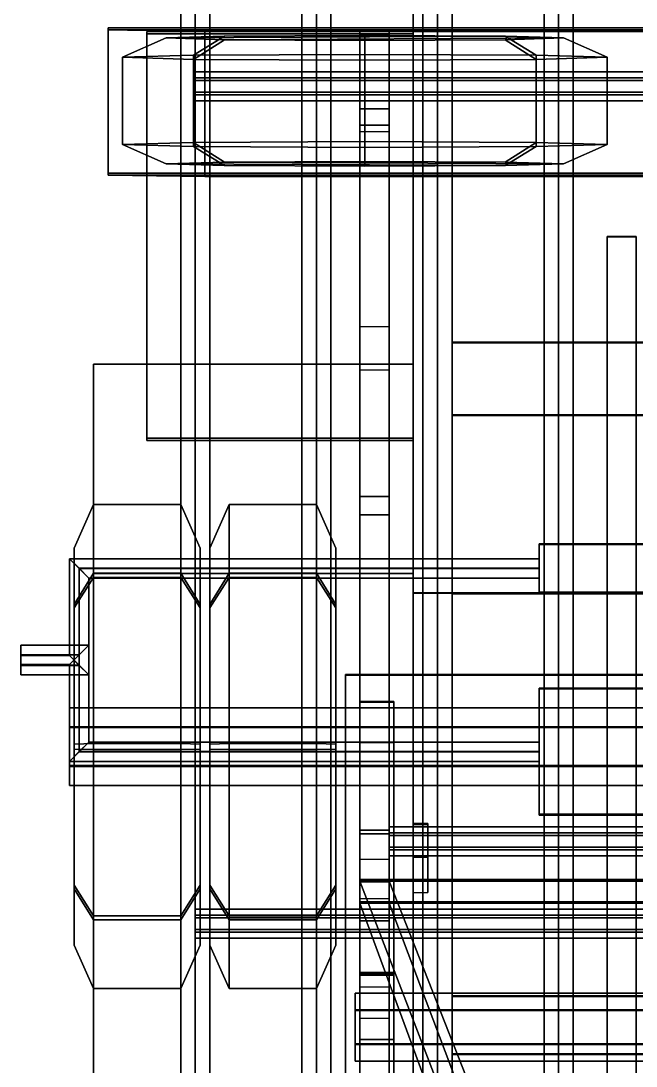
# Model space of a CAD drawing. Header units: millimetres. Extents: x -1.24 to 5, y -3.84 to 3.15.
# Drawn here: x -1.24 to 0.03, y -1.602 to 0.557 of the extents above; entities that cross this region are included whole.
import ezdxf

# ---------------------------------------------------------------- set-up
doc = ezdxf.new("R2010")
doc.units = ezdxf.units.MM
doc.header["$MEASUREMENT"] = 0
for name, color, linetype in [('balancier', 5, 'Continuous'), ('frame', 2, 'Continuous'), ('rails', 1, 'Continuous'), ('turret', 5, 'Continuous'), ('wheels', 2, 'Continuous')]:
    doc.layers.add(name, color=color, linetype=linetype)

msp = doc.modelspace()

# ---------------------------------------------------------------- linework, layer by layer
for points in [[(-0.43, 1.4304, 0.6924), (-0.43, -2.9293, 0.7457), (-0.43, -2.9264, 0.9757), (-0.43, 1.4332, 0.9224)], [(-0.35, -2.8493, 0.7447), (-0.43, -2.9293, 0.7457), (-0.43, 1.4304, 0.6924), (-0.35, 1.4304, 0.6924)], [(-0.35, 1.4332, 0.9224), (-0.35, -2.8464, 0.9747), (-0.35, -2.8493, 0.7447), (-0.35, 1.4304, 0.6924)], [(-0.43, 0.5733, 0.9329), (-0.43, -0.6266, 0.9476), (-0.43, -0.6253, 1.0576), (-0.43, 0.5746, 1.0429)], [(-0.43, 0.5746, 1.0429), (-0.43, -0.6253, 1.0576), (0.43, -0.6253, 1.0576), (0.43, 0.5746, 1.0429)], [(0.35, 0.5733, 0.9329), (0.35, -0.6266, 0.9476), (-0.35, -0.6266, 0.9476), (-0.35, 0.5733, 0.9329)], [(-1.06, 0.5381, 1.3234), (-1.06, 0.5422, 1.6633), (1.06, 0.5422, 1.6633), (1.06, 0.5381, 1.3234)], [(1.06, 0.5381, 1.3234), (1.06, 0.5422, 1.6633), (-1.06, 0.5422, 1.6633), (-1.06, 0.5381, 1.3234)], [(-1.06, 0.5381, 1.3234), (-1.06, 0.5422, 1.6633), (-1.06, 0.2422, 1.667), (-1.06, 0.2381, 1.327)], [(-1.06, 0.2381, 1.327), (-1.06, 0.2422, 1.667), (-1.06, 0.5422, 1.6633), (-1.06, 0.5381, 1.3234)], [(0.86, 0.535, 1.0734), (1.06, 0.5381, 1.3234), (-1.06, 0.5381, 1.3234), (-0.86, 0.535, 1.0734)], [(-0.86, 0.535, 1.0734), (-1.06, 0.5381, 1.3234), (1.06, 0.5381, 1.3234), (0.86, 0.535, 1.0734)], [(-0.86, 0.535, 1.0734), (-1.06, 0.5381, 1.3234), (-1.06, 0.2381, 1.327), (-0.86, 0.235, 1.077)], [(-0.86, 0.235, 1.077), (-1.06, 0.2381, 1.327), (-1.06, 0.5381, 1.3234), (-0.86, 0.535, 1.0734)], [(-0.98, -0.3049, 1.0836), (-0.43, -0.3049, 1.0836), (-0.43, 0.535, 1.0734), (-0.98, 0.535, 1.0734)], [(-0.98, 0.535, 1.0734), (-0.43, 0.535, 1.0734), (-0.43, 0.5298, 0.6434), (-0.98, 0.5298, 0.6434)], [(-0.98, 0.5298, 0.6434), (-0.98, -0.3102, 0.6537), (-0.98, -0.3049, 1.0836), (-0.98, 0.535, 1.0734)], [(-0.43, 0.5298, 0.6434), (-0.43, -0.3102, 0.6537), (-0.98, -0.3102, 0.6537), (-0.98, 0.5298, 0.6434)], [(-0.43, 0.535, 1.0734), (-0.43, -0.3049, 1.0836), (-0.43, -0.3102, 0.6537), (-0.43, 0.5298, 0.6434)], [(-1.06, 0.2381, 1.327), (-1.06, 0.2422, 1.667), (1.06, 0.2422, 1.667), (1.06, 0.2381, 1.327)], [(1.06, 0.2381, 1.327), (1.06, 0.2422, 1.667), (-1.06, 0.2422, 1.667), (-1.06, 0.2381, 1.327)], [(-0.86, 0.235, 1.077), (-1.06, 0.2381, 1.327), (1.06, 0.2381, 1.327), (0.86, 0.235, 1.077)], [(0.86, 0.235, 1.077), (1.06, 0.2381, 1.327), (-1.06, 0.2381, 1.327), (-0.86, 0.235, 1.077)], [(-0.03, 0.1113, 0.7685), (-0.03, -1.9614, 0.5638), (0.03, -1.9614, 0.5638), (0.03, 0.1113, 0.7685)], [(-0.03, 0.1105, 0.7085), (-0.03, -1.9623, 0.4938), (-0.03, -1.9614, 0.5638), (-0.03, 0.1113, 0.7685)], [(0.03, 0.1105, 0.7085), (0.03, -1.9623, 0.4938), (-0.03, -1.9623, 0.4938), (-0.03, 0.1105, 0.7085)], [(0.03, -1.9614, 0.5638), (0.03, -1.9623, 0.4938), (0.03, 0.1105, 0.7085), (0.03, 0.1113, 0.7685)], [(-0.35, -0.1067, 0.9412), (0.35, -0.1067, 0.9412), (0.35, -0.1082, 0.8112), (-0.35, -0.1082, 0.8112)], [(-0.35, -0.2566, 0.943), (0.35, -0.2566, 0.943), (0.35, -0.1067, 0.9412), (-0.35, -0.1067, 0.9412)], [(0.35, -0.1082, 0.8112), (0.35, -0.2582, 0.813), (-0.35, -0.2582, 0.813), (-0.35, -0.1082, 0.8112)], [(-0.43, -0.5848, 1.0971), (-0.43, -0.1524, 0.4717), (-1.09, -0.1524, 0.4717), (-1.09, -0.5848, 1.0971)], [(-1.09, -0.5848, 1.0971), (-1.09, -0.1524, 0.4717), (-0.43, -0.1524, 0.4717), (-0.43, -0.5848, 1.0971)], [(-1.09, -0.1524, 0.4717), (-1.09, -0.5848, 1.0971), (-1.09, -0.6154, 1.0474), (-1.09, -0.2124, 0.4725)], [(-1.09, -0.2124, 0.4725), (-1.09, -0.6154, 1.0474), (-1.09, -0.5848, 1.0971), (-1.09, -0.1524, 0.4717)], [(-0.35, -0.2582, 0.813), (0.35, -0.2582, 0.813), (0.35, -0.2566, 0.943), (-0.35, -0.2566, 0.943)], [(-0.98, -0.3102, 0.6537), (-0.43, -0.3102, 0.6537), (-0.43, -0.3049, 1.0836), (-0.98, -0.3049, 1.0836)], [(-0.17, -0.5253, 1.0563), (-0.17, -0.6253, 1.0576), (-0.17, -0.6231, 1.2375), (-0.17, -0.5231, 1.2363)], [(-0.17, -0.5231, 1.2363), (-0.17, -0.6231, 1.2375), (0.17, -0.6231, 1.2375), (0.17, -0.5231, 1.2363)], [(0.17, -0.5231, 1.2363), (0.17, -0.5253, 1.0563), (-0.17, -0.5253, 1.0563), (-0.17, -0.5231, 1.2363)], [(-1.12, -0.5739, 1.1669), (-1.14, -0.5542, 1.1467), (-1.14, -0.7542, 1.1491), (-1.12, -0.7739, 1.1694)], [(-1.14, -0.5542, 1.1467), (-1.12, -0.5744, 1.1269), (-1.12, -0.7744, 1.1294), (-1.14, -0.7542, 1.1491)], [(-0.17, -0.5739, 1.1669), (-0.17, -0.5542, 1.1467), (-1.14, -0.5542, 1.1467), (-1.12, -0.5739, 1.1669)], [(-0.17, -0.5542, 1.1467), (-0.17, -0.5744, 1.1269), (-1.12, -0.5744, 1.1269), (-1.14, -0.5542, 1.1467)], [(-1.1, -0.5942, 1.1472), (-1.12, -0.5739, 1.1669), (-1.12, -0.7739, 1.1694), (-1.1, -0.7942, 1.1496)], [(-0.17, -0.5942, 1.1472), (-0.17, -0.5739, 1.1669), (-1.12, -0.5739, 1.1669), (-1.1, -0.5942, 1.1472)], [(-1.12, -0.5744, 1.1269), (-1.1, -0.5942, 1.1472), (-1.1, -0.7942, 1.1496), (-1.12, -0.7744, 1.1294)], [(-0.17, -0.5744, 1.1269), (-0.17, -0.5942, 1.1472), (-1.1, -0.5942, 1.1472), (-1.12, -0.5744, 1.1269)], [(-1.09, -0.5848, 1.0971), (-1.09, -2.4546, 1.1199), (-0.43, -2.4546, 1.1199), (-0.43, -0.5848, 1.0971)], [(-0.43, -0.5848, 1.0971), (-0.43, -2.4546, 1.1199), (-1.09, -2.4546, 1.1199), (-1.09, -0.5848, 1.0971)], [(-1.09, -0.5848, 1.0971), (-1.09, -2.4546, 1.1199), (-1.09, -2.4153, 1.0694), (-1.09, -0.6154, 1.0474)], [(-1.09, -0.6154, 1.0474), (-1.09, -2.4153, 1.0694), (-1.09, -2.4546, 1.1199), (-1.09, -0.5848, 1.0971)], [(0.43, -0.6248, 1.0975), (0.43, -0.6253, 1.0576), (-0.43, -0.6253, 1.0576), (-0.43, -0.6248, 1.0975)], [(-0.43, -0.6266, 0.9476), (-0.43, -2.5965, 0.9716), (-0.43, -2.5946, 1.1216), (-0.43, -0.6248, 1.0975)], [(-0.43, -0.6248, 1.0975), (-0.43, -2.5946, 1.1216), (0.43, -2.5946, 1.1216), (0.43, -0.6248, 1.0975)], [(-0.17, -0.6231, 1.2375), (-0.17, -0.6253, 1.0576), (0.17, -0.6253, 1.0576), (0.17, -0.6231, 1.2375)], [(0.35, -0.6266, 0.9476), (0.35, -2.5965, 0.9716), (-0.35, -2.5965, 0.9716), (-0.35, -0.6266, 0.9476)], [(-1.12, -0.7739, 1.1694), (-1.14, -0.7542, 1.1491), (-1.24, -0.7542, 1.1491), (-1.24, -0.7739, 1.1694)], [(-1.14, -0.7542, 1.1491), (-1.12, -0.7744, 1.1294), (-1.24, -0.7744, 1.1294), (-1.24, -0.7542, 1.1491)], [(-1.24, -0.7942, 1.1496), (-1.24, -0.7739, 1.1694), (-1.24, -0.7542, 1.1491), (-1.24, -0.7744, 1.1294)], [(-1.1, -0.7942, 1.1496), (-1.12, -0.7739, 1.1694), (-1.24, -0.7739, 1.1694), (-1.24, -0.7942, 1.1496)], [(-1.12, -0.7744, 1.1294), (-1.1, -0.7942, 1.1496), (-1.24, -0.7942, 1.1496), (-1.24, -0.7744, 1.1294)], [(-0.35, -1.5765, 0.9592), (0.35, -1.5765, 0.9592), (0.35, -1.4566, 0.9577), (-0.35, -1.4566, 0.9577)], [(-0.35, -1.4566, 0.9577), (0.35, -1.4566, 0.9577), (0.35, -1.4581, 0.8277), (-0.35, -1.4581, 0.8277)], [(0.35, -1.4581, 0.8277), (0.35, -1.5781, 0.8292), (-0.35, -1.5781, 0.8292), (-0.35, -1.4581, 0.8277)], [(-0.35, -1.5781, 0.8292), (0.35, -1.5781, 0.8292), (0.35, -1.5765, 0.9592), (-0.35, -1.5765, 0.9592)]]:
    msp.add_3dface(points)
at = {"layer": 'balancier'}
for points in [[(-0.54, -0.8493, 0.7303), (-0.54, -1.4091, 0.7471), (-0.54, -1.4084, 0.8071), (-0.54, -0.8487, 0.7803)], [(-0.54, -0.8487, 0.7803), (-0.54, -1.4084, 0.8071), (-0.47, -1.4084, 0.8071), (-0.47, -0.8487, 0.7803)], [(-0.47, -0.8487, 0.7803), (-0.47, -0.8493, 0.7303), (-0.54, -0.8493, 0.7303), (-0.54, -0.8487, 0.7803)], [(-0.47, -0.8493, 0.7303), (-0.47, -1.4091, 0.7471), (-0.54, -1.4091, 0.7471), (-0.54, -0.8493, 0.7303)], [(-0.47, -0.8498, 0.6903), (-0.47, -0.8506, 0.6203), (-0.54, -0.8506, 0.6203), (-0.54, -0.8498, 0.6903)], [(-0.54, -0.8506, 0.6203), (-0.54, -1.4111, 0.5871), (-0.54, -1.4097, 0.6971), (-0.54, -0.8498, 0.6903)], [(-0.54, -0.8498, 0.6903), (-0.54, -1.4097, 0.6971), (-0.47, -1.4097, 0.6971), (-0.47, -0.8498, 0.6903)], [(-0.47, -0.8506, 0.6203), (-0.47, -1.4111, 0.5871), (-0.54, -1.4111, 0.5871), (-0.54, -0.8506, 0.6203)], [(-0.47, -1.4084, 0.8071), (-0.47, -1.4091, 0.7471), (-0.47, -0.8493, 0.7303), (-0.47, -0.8487, 0.7803)], [(-0.47, -1.4097, 0.6971), (-0.47, -1.4111, 0.5871), (-0.47, -0.8506, 0.6203), (-0.47, -0.8498, 0.6903)], [(-0.47, -0.9333, 0.4013), (-0.47, -0.9339, 0.3513), (-0.54, -0.9339, 0.3513), (-0.54, -0.9333, 0.4013)], [(-0.54, -0.9339, 0.3513), (-0.54, -1.4136, 0.3771), (-0.54, -1.4132, 0.4171), (-0.54, -0.9333, 0.4013)], [(-0.54, -0.9333, 0.4013), (-0.54, -1.4132, 0.4171), (-0.47, -1.4132, 0.4171), (-0.47, -0.9333, 0.4013)], [(-0.47, -0.9339, 0.3513), (-0.47, -1.4136, 0.3771), (-0.54, -1.4136, 0.3771), (-0.54, -0.9339, 0.3513)], [(-0.47, -1.4132, 0.4171), (-0.47, -1.4136, 0.3771), (-0.47, -0.9339, 0.3513), (-0.47, -0.9333, 0.4013)], [(-0.47, -1.4084, 0.8071), (-0.47, -1.4139, 0.3571), (-0.54, -1.4139, 0.3571), (-0.54, -1.4084, 0.8071)], [(-0.54, -1.4139, 0.3571), (-0.54, -1.6339, 0.3598), (-0.54, -1.6284, 0.8098), (-0.54, -1.4084, 0.8071)], [(-0.54, -1.4084, 0.8071), (-0.54, -1.6284, 0.8098), (-0.54, -1.5473, 0.8988), (-0.54, -1.4873, 0.8981)], [(-0.47, -1.4873, 0.8981), (-0.47, -1.4084, 0.8071), (-0.54, -1.4084, 0.8071), (-0.54, -1.4873, 0.8981)], [(-0.47, -1.4139, 0.3571), (-0.47, -1.6339, 0.3598), (-0.54, -1.6339, 0.3598), (-0.54, -1.4139, 0.3571)], [(-0.47, -1.6284, 0.8098), (-0.47, -1.6339, 0.3598), (-0.47, -1.4139, 0.3571), (-0.47, -1.4084, 0.8071)], [(-0.47, -1.5473, 0.8988), (-0.47, -1.6284, 0.8098), (-0.47, -1.4084, 0.8071), (-0.47, -1.4873, 0.8981)], [(0.55, -1.4858, 0.6087), (0.55, -1.4516, 0.5476), (-0.55, -1.4516, 0.5476), (-0.55, -1.4858, 0.6087)], [(0.55, -1.4516, 0.5476), (0.55, -1.4873, 0.4874), (-0.55, -1.4873, 0.4874), (-0.55, -1.4516, 0.5476)], [(-0.55, -1.5558, 0.6095), (-0.55, -1.4858, 0.6087), (-0.55, -1.4516, 0.5476), (-0.55, -1.5915, 0.5493)], [(-0.55, -1.5915, 0.5493), (-0.55, -1.4516, 0.5476), (-0.55, -1.4873, 0.4874), (-0.55, -1.5573, 0.4883)], [(0.55, -1.5558, 0.6095), (0.55, -1.4858, 0.6087), (-0.55, -1.4858, 0.6087), (-0.55, -1.5558, 0.6095)], [(0.55, -1.4873, 0.4874), (0.55, -1.5573, 0.4883), (-0.55, -1.5573, 0.4883), (-0.55, -1.4873, 0.4874)], [(-0.54, -1.4873, 0.8981), (-0.54, -1.5473, 0.8988), (-0.47, -1.5473, 0.8988), (-0.47, -1.4873, 0.8981)], [(-0.54, -1.5473, 0.8988), (-0.54, -1.6284, 0.8098), (-0.47, -1.6284, 0.8098), (-0.47, -1.5473, 0.8988)], [(0.55, -1.5915, 0.5493), (0.55, -1.5558, 0.6095), (-0.55, -1.5558, 0.6095), (-0.55, -1.5915, 0.5493)], [(0.55, -1.5573, 0.4883), (0.55, -1.5915, 0.5493), (-0.55, -1.5915, 0.5493), (-0.55, -1.5573, 0.4883)]]:
    msp.add_3dface(points, dxfattribs=at)
at = {"layer": 'frame'}
for points in [[(-0.54, 0.5351, 2.3113), (-0.54, -3.1456, 2.3188), (-0.48, -3.1456, 2.3188), (-0.48, 0.5351, 2.3113)], [(-0.48, 0.5351, 2.3113), (-0.48, 0.5287, 2.2516), (-0.54, 0.5287, 2.2516), (-0.54, 0.5351, 2.3113)], [(-0.54, 0.5287, 2.2516), (-0.54, -3.1531, 2.2492), (-0.54, -3.1456, 2.3188), (-0.54, 0.5351, 2.3113)], [(-0.48, 0.5287, 2.2516), (-0.48, -3.1531, 2.2492), (-0.54, -3.1531, 2.2492), (-0.54, 0.5287, 2.2516)], [(-0.54, 0.3277, 2.2533), (-0.54, 0.5287, 2.2516), (-0.54, 0.3754, 2.1375), (-0.54, 0.3411, 2.1915)], [(-0.54, 0.5287, 2.2516), (-0.48, 0.5287, 2.2516), (-0.48, 0.3754, 2.1375), (-0.54, 0.3754, 2.1375)], [(-0.48, -3.1456, 2.3188), (-0.48, -3.1531, 2.2492), (-0.48, 0.5287, 2.2516), (-0.48, 0.5351, 2.3113)], [(-0.48, 0.3411, 2.1915), (-0.48, 0.3754, 2.1375), (-0.48, 0.5287, 2.2516), (-0.48, 0.3277, 2.2533)], [(0.88, 0.4392, 2.3076), (0.88, 0.4513, 2.2801), (-0.88, 0.4513, 2.2801), (-0.88, 0.4392, 2.3076)], [(0.88, 0.4513, 2.2801), (0.88, 0.4336, 2.2559), (-0.88, 0.4336, 2.2559), (-0.88, 0.4513, 2.2801)], [(0.88, 0.4094, 2.3108), (0.88, 0.4392, 2.3076), (-0.88, 0.4392, 2.3076), (-0.88, 0.4094, 2.3108)], [(0.88, 0.4336, 2.2559), (0.88, 0.4037, 2.2592), (-0.88, 0.4037, 2.2592), (-0.88, 0.4336, 2.2559)], [(0.88, 0.3916, 2.2866), (0.88, 0.4094, 2.3108), (-0.88, 0.4094, 2.3108), (-0.88, 0.3916, 2.2866)], [(0.88, 0.4037, 2.2592), (0.88, 0.3916, 2.2866), (-0.88, 0.3916, 2.2866), (-0.88, 0.4037, 2.2592)], [(-0.48, 0.3754, 2.1375), (-0.48, -0.4633, 1.9168), (-0.54, -0.4633, 1.9168), (-0.54, 0.3754, 2.1375)], [(-0.54, 0.3754, 2.1375), (-0.54, -0.4633, 1.9168), (-0.54, -0.4259, 1.9831), (-0.54, 0.3411, 2.1915)], [(-0.48, 0.3411, 2.1915), (-0.48, 0.3754, 2.1375), (-0.54, 0.3754, 2.1375), (-0.54, 0.3411, 2.1915)], [(-0.48, -0.4259, 1.9831), (-0.48, -0.4633, 1.9168), (-0.48, 0.3754, 2.1375), (-0.48, 0.3411, 2.1915)], [(-0.54, 0.3411, 2.1915), (-0.54, -0.4259, 1.9831), (-0.48, -0.4259, 1.9831), (-0.48, 0.3411, 2.1915)], [(-0.54, 0.3411, 2.1915), (-0.48, 0.3411, 2.1915), (-0.48, 0.3277, 2.2533), (-0.54, 0.3277, 2.2533)], [(-0.54, -0.0743, 2.2568), (-0.54, -1.1222, 1.3144), (-0.54, -1.1147, 1.384), (-0.54, -0.1649, 2.2566)], [(-0.48, -0.0743, 2.2568), (-0.48, -1.1222, 1.3144), (-0.54, -1.1222, 1.3144), (-0.54, -0.0743, 2.2568)], [(-0.48, -1.1147, 1.384), (-0.48, -1.1222, 1.3144), (-0.48, -0.0743, 2.2568), (-0.48, -0.1649, 2.2566)], [(-0.54, -0.1649, 2.2566), (-0.54, -1.1147, 1.384), (-0.48, -1.1147, 1.384), (-0.48, -0.1649, 2.2566)], [(-0.54, -0.4259, 1.9831), (-0.54, -0.4633, 1.9168), (-0.48, -0.4633, 1.9168), (-0.48, -0.4259, 1.9831)], [(-0.54, -1.1147, 1.384), (-0.54, -1.2558, 2.2141), (-0.48, -1.2558, 2.2141), (-0.48, -1.1147, 1.384)], [(-0.54, -1.1743, 1.3905), (-0.54, -1.3021, 2.1588), (-0.54, -1.2558, 2.2141), (-0.54, -1.1147, 1.384)], [(-0.54, -1.1222, 1.3144), (-0.54, -2.5041, 1.4646), (-0.54, -2.4965, 1.5341), (-0.54, -1.1147, 1.384)], [(-0.54, -1.1147, 1.384), (-0.54, -2.4965, 1.5341), (-0.48, -2.4965, 1.5341), (-0.48, -1.1147, 1.384)], [(-0.48, -1.1222, 1.3144), (-0.48, -2.5041, 1.4646), (-0.54, -2.5041, 1.4646), (-0.54, -1.1222, 1.3144)], [(0.48, -1.108, 1.3531), (0.48, -1.1257, 1.3289), (-0.48, -1.1257, 1.3289), (-0.48, -1.108, 1.3531)], [(0.48, -1.1201, 1.3806), (0.48, -1.108, 1.3531), (-0.48, -1.108, 1.3531), (-0.48, -1.1201, 1.3806)], [(-0.48, -1.2558, 2.2141), (-0.48, -1.3021, 2.1588), (-0.48, -1.1743, 1.3905), (-0.48, -1.1147, 1.384)], [(-0.48, -2.4965, 1.5341), (-0.48, -2.5041, 1.4646), (-0.48, -1.1222, 1.3144), (-0.48, -1.1147, 1.384)], [(0.48, -1.1499, 1.3838), (0.48, -1.1201, 1.3806), (-0.48, -1.1201, 1.3806), (-0.48, -1.1499, 1.3838)], [(0.48, -1.1257, 1.3289), (0.48, -1.1555, 1.3322), (-0.48, -1.1555, 1.3322), (-0.48, -1.1257, 1.3289)], [(0.48, -1.1676, 1.3596), (0.48, -1.1499, 1.3838), (-0.48, -1.1499, 1.3838), (-0.48, -1.1676, 1.3596)], [(0.48, -1.1555, 1.3322), (0.48, -1.1676, 1.3596), (-0.48, -1.1676, 1.3596), (-0.48, -1.1555, 1.3322)], [(-0.48, -1.1743, 1.3905), (-0.48, -1.3021, 2.1588), (-0.54, -1.3021, 2.1588), (-0.54, -1.1743, 1.3905)], [(-0.54, -1.2629, 1.9634), (0.54, -1.2629, 1.9634), (0.54, -1.2165, 1.9282), (-0.54, -1.2165, 1.9282)], [(0.54, -1.2165, 1.9282), (0.54, -1.2197, 1.8984), (-0.54, -1.2197, 1.8984), (-0.54, -1.2165, 1.9282)], [(-0.15, -2.3251, 1.4451), (-0.54, -1.2651, 1.9435), (-0.54, -1.2197, 1.8984), (-0.15, -2.2357, 1.4354)], [(-0.15, -2.2357, 1.4354), (-0.54, -1.2197, 1.8984), (-0.48, -1.2197, 1.8984), (-0.08, -2.2357, 1.4354)], [(-0.48, -1.2217, 2.2507), (-0.48, -1.3021, 2.1588), (-0.54, -1.3021, 2.1588), (-0.54, -1.2217, 2.2507)], [(-0.54, -1.2217, 2.2507), (-0.54, -1.3021, 2.1588), (-0.54, -1.4136, 2.1508), (-0.54, -1.5033, 2.2511)], [(-0.48, -1.2197, 1.8984), (0.48, -1.2197, 1.8984), (0.48, -1.2651, 1.9435), (-0.48, -1.2651, 1.9435)], [(-0.48, -1.2197, 1.8984), (-0.48, -1.2651, 1.9435), (-0.08, -2.3251, 1.4451), (-0.08, -2.2357, 1.4354)], [(-0.48, -1.5033, 2.2511), (-0.48, -1.4136, 2.1508), (-0.48, -1.3021, 2.1588), (-0.48, -1.2217, 2.2507)], [(-0.54, -1.2651, 1.9435), (0.54, -1.2651, 1.9435), (0.54, -1.2629, 1.9634), (-0.54, -1.2629, 1.9634)], [(-0.08, -2.3251, 1.4451), (-0.48, -1.2651, 1.9435), (-0.54, -1.2651, 1.9435), (-0.15, -2.3251, 1.4451)], [(0.88, -1.2902, 2.3144), (0.88, -1.2781, 2.287), (-0.88, -1.2781, 2.287), (-0.88, -1.2902, 2.3144)], [(0.88, -1.2781, 2.287), (0.88, -1.2958, 2.2627), (-0.88, -1.2958, 2.2627), (-0.88, -1.2781, 2.287)], [(0.88, -1.32, 2.3176), (0.88, -1.2902, 2.3144), (-0.88, -1.2902, 2.3144), (-0.88, -1.32, 2.3176)], [(0.88, -1.2958, 2.2627), (0.88, -1.3256, 2.266), (-0.88, -1.3256, 2.266), (-0.88, -1.2958, 2.2627)], [(-0.54, -1.3021, 2.1588), (-0.48, -1.3021, 2.1588), (-0.48, -1.4136, 2.1508), (-0.54, -1.4136, 2.1508)], [(0.88, -1.3377, 2.2934), (0.88, -1.32, 2.3176), (-0.88, -1.32, 2.3176), (-0.88, -1.3377, 2.2934)], [(0.88, -1.3256, 2.266), (0.88, -1.3377, 2.2934), (-0.88, -1.3377, 2.2934), (-0.88, -1.3256, 2.266)], [(-0.54, -1.4136, 2.1508), (-0.48, -1.4136, 2.1508), (-0.48, -1.5033, 2.2511), (-0.54, -1.5033, 2.2511)], [(-0.54, -2.4568, 1.5298), (-0.54, -1.4391, 2.1938), (-0.54, -1.4136, 2.1508), (-0.54, -2.3971, 1.5233)], [(-0.54, -2.3971, 1.5233), (-0.54, -1.4136, 2.1508), (-0.48, -1.4136, 2.1508), (-0.48, -2.3971, 1.5233)], [(-0.48, -1.4136, 2.1508), (-0.48, -1.4391, 2.1938), (-0.48, -2.4568, 1.5298), (-0.48, -2.3971, 1.5233)], [(-0.48, -2.4568, 1.5298), (-0.48, -1.4391, 2.1938), (-0.54, -1.4391, 2.1938), (-0.54, -2.4568, 1.5298)]]:
    msp.add_3dface(points, dxfattribs=at)
at = {"layer": 'rails'}
for points in [[(-0.88, 1.1757, 2.2819), (-0.88, -3.5618, 2.2836), (-0.88, -3.5521, 2.3731), (-0.88, 1.1534, 2.3547)], [(-0.88, 1.1534, 2.3547), (-0.88, -3.5521, 2.3731), (-0.88, -3.5618, 2.2836), (-0.88, 1.1757, 2.2819)], [(-0.88, 1.1757, 2.2819), (-0.88, -3.5618, 2.2836), (-0.88, -3.5495, 2.2118), (-0.88, 1.1604, 2.2333)], [(-0.88, 1.1604, 2.2333), (-0.88, -3.5495, 2.2118), (-0.88, -3.5618, 2.2836), (-0.88, 1.1757, 2.2819)], [(-0.63, 1.1757, 2.2819), (-0.63, -3.5618, 2.2836), (-0.63, -3.5521, 2.3731), (-0.63, 1.1534, 2.3547)], [(-0.63, 1.1534, 2.3547), (-0.63, -3.5521, 2.3731), (-0.63, -3.5618, 2.2836), (-0.63, 1.1757, 2.2819)], [(-0.63, 1.1604, 2.2333), (-0.63, -3.5495, 2.2118), (-0.63, -3.5618, 2.2836), (-0.63, 1.1757, 2.2819)], [(-0.63, 1.1757, 2.2819), (-0.63, -3.5618, 2.2836), (-0.63, -3.5495, 2.2118), (-0.63, 1.1604, 2.2333)], [(-0.38, 1.1757, 2.2819), (-0.38, -3.5618, 2.2836), (-0.38, -3.5521, 2.3731), (-0.38, 1.1534, 2.3547)], [(-0.38, 1.1534, 2.3547), (-0.38, -3.5521, 2.3731), (-0.38, -3.5618, 2.2836), (-0.38, 1.1757, 2.2819)], [(-0.38, 1.1604, 2.2333), (-0.38, -3.5495, 2.2118), (-0.38, -3.5618, 2.2836), (-0.38, 1.1757, 2.2819)], [(-0.38, 1.1757, 2.2819), (-0.38, -3.5618, 2.2836), (-0.38, -3.5495, 2.2118), (-0.38, 1.1604, 2.2333)], [(-0.13, 1.1757, 2.2819), (-0.13, -3.5618, 2.2836), (-0.13, -3.5521, 2.3731), (-0.13, 1.1534, 2.3547)], [(-0.13, 1.1534, 2.3547), (-0.13, -3.5521, 2.3731), (-0.13, -3.5618, 2.2836), (-0.13, 1.1757, 2.2819)], [(-0.13, 1.1604, 2.2333), (-0.13, -3.5495, 2.2118), (-0.13, -3.5618, 2.2836), (-0.13, 1.1757, 2.2819)], [(-0.13, 1.1757, 2.2819), (-0.13, -3.5618, 2.2836), (-0.13, -3.5495, 2.2118), (-0.13, 1.1604, 2.2333)], [(-0.91, 1.155, 2.1836), (-0.91, -3.5527, 2.182), (-0.91, -3.5495, 2.2118), (-0.91, 1.1604, 2.2333)], [(-0.91, 1.1604, 2.2333), (-0.91, -3.5495, 2.2118), (-0.85, -3.5495, 2.2118), (-0.85, 1.1604, 2.2333)], [(-0.91, 1.1534, 2.3547), (-0.91, -3.5521, 2.3731), (-0.91, -3.5499, 2.3929), (-0.91, 1.1578, 2.3945)], [(-0.91, 1.1578, 2.3945), (-0.91, -3.5499, 2.3929), (-0.85, -3.5499, 2.3929), (-0.85, 1.1578, 2.3945)], [(-0.85, 1.155, 2.1836), (-0.85, -3.5527, 2.182), (-0.91, -3.5527, 2.182), (-0.91, 1.155, 2.1836)], [(-0.85, 1.1534, 2.3547), (-0.85, -3.5521, 2.3731), (-0.91, -3.5521, 2.3731), (-0.91, 1.1534, 2.3547)], [(-0.85, -3.5495, 2.2118), (-0.85, -3.5527, 2.182), (-0.85, 1.155, 2.1836), (-0.85, 1.1604, 2.2333)], [(-0.85, -3.5499, 2.3929), (-0.85, -3.5521, 2.3731), (-0.85, 1.1534, 2.3547), (-0.85, 1.1578, 2.3945)], [(-0.66, 1.155, 2.1836), (-0.66, -3.5527, 2.182), (-0.66, -3.5495, 2.2118), (-0.66, 1.1604, 2.2333)], [(-0.66, 1.1604, 2.2333), (-0.66, -3.5495, 2.2118), (-0.6, -3.5495, 2.2118), (-0.6, 1.1604, 2.2333)], [(-0.66, 1.1578, 2.3945), (-0.66, -3.5499, 2.3929), (-0.6, -3.5499, 2.3929), (-0.6, 1.1578, 2.3945)], [(-0.66, 1.1534, 2.3547), (-0.66, -3.5521, 2.3731), (-0.66, -3.5499, 2.3929), (-0.66, 1.1578, 2.3945)], [(-0.6, 1.155, 2.1836), (-0.6, -3.5527, 2.182), (-0.66, -3.5527, 2.182), (-0.66, 1.155, 2.1836)], [(-0.6, 1.1534, 2.3547), (-0.6, -3.5521, 2.3731), (-0.66, -3.5521, 2.3731), (-0.66, 1.1534, 2.3547)], [(-0.6, -3.5495, 2.2118), (-0.6, -3.5527, 2.182), (-0.6, 1.155, 2.1836), (-0.6, 1.1604, 2.2333)], [(-0.6, -3.5499, 2.3929), (-0.6, -3.5521, 2.3731), (-0.6, 1.1534, 2.3547), (-0.6, 1.1578, 2.3945)], [(-0.41, 1.155, 2.1836), (-0.41, -3.5527, 2.182), (-0.41, -3.5495, 2.2118), (-0.41, 1.1604, 2.2333)], [(-0.41, 1.1604, 2.2333), (-0.41, -3.5495, 2.2118), (-0.35, -3.5495, 2.2118), (-0.35, 1.1604, 2.2333)], [(-0.41, 1.1578, 2.3945), (-0.41, -3.5499, 2.3929), (-0.35, -3.5499, 2.3929), (-0.35, 1.1578, 2.3945)], [(-0.41, 1.1534, 2.3547), (-0.41, -3.5521, 2.3731), (-0.41, -3.5499, 2.3929), (-0.41, 1.1578, 2.3945)], [(-0.35, 1.155, 2.1836), (-0.35, -3.5527, 2.182), (-0.41, -3.5527, 2.182), (-0.41, 1.155, 2.1836)], [(-0.35, 1.1534, 2.3547), (-0.35, -3.5521, 2.3731), (-0.41, -3.5521, 2.3731), (-0.41, 1.1534, 2.3547)], [(-0.35, -3.5495, 2.2118), (-0.35, -3.5527, 2.182), (-0.35, 1.155, 2.1836), (-0.35, 1.1604, 2.2333)], [(-0.35, -3.5499, 2.3929), (-0.35, -3.5521, 2.3731), (-0.35, 1.1534, 2.3547), (-0.35, 1.1578, 2.3945)], [(-0.16, 1.155, 2.1836), (-0.16, -3.5527, 2.182), (-0.16, -3.5495, 2.2118), (-0.16, 1.1604, 2.2333)], [(-0.16, 1.1604, 2.2333), (-0.16, -3.5495, 2.2118), (-0.1, -3.5495, 2.2118), (-0.1, 1.1604, 2.2333)], [(-0.16, 1.1578, 2.3945), (-0.16, -3.5499, 2.3929), (-0.1, -3.5499, 2.3929), (-0.1, 1.1578, 2.3945)], [(-0.16, 1.1534, 2.3547), (-0.16, -3.5521, 2.3731), (-0.16, -3.5499, 2.3929), (-0.16, 1.1578, 2.3945)], [(-0.1, 1.155, 2.1836), (-0.1, -3.5527, 2.182), (-0.16, -3.5527, 2.182), (-0.16, 1.155, 2.1836)], [(-0.1, 1.1534, 2.3547), (-0.1, -3.5521, 2.3731), (-0.16, -3.5521, 2.3731), (-0.16, 1.1534, 2.3547)], [(-0.1, -3.5495, 2.2118), (-0.1, -3.5527, 2.182), (-0.1, 1.155, 2.1836), (-0.1, 1.1604, 2.2333)], [(-0.1, -3.5499, 2.3929), (-0.1, -3.5521, 2.3731), (-0.1, 1.1534, 2.3547), (-0.1, 1.1578, 2.3945)]]:
    msp.add_3dface(points, dxfattribs=at)
at = {"layer": 'turret'}
for points in [[(-1.1, -0.7326, 1.2789), (-1.12, -0.7528, 1.2591), (-1.24, -0.7528, 1.2591), (-1.24, -0.7326, 1.2789)], [(-1.12, -0.7523, 1.2991), (-1.1, -0.7326, 1.2789), (-1.24, -0.7326, 1.2789), (-1.24, -0.7523, 1.2991)], [(-1.24, -0.7326, 1.2789), (-1.24, -0.7528, 1.2591), (-1.24, -0.7726, 1.2794), (-1.24, -0.7523, 1.2991)], [(-1.1, -0.9326, 1.2813), (-1.12, -0.9528, 1.2616), (-1.12, -0.7528, 1.2591), (-1.1, -0.7326, 1.2789)], [(-1.12, -0.9523, 1.3016), (-1.1, -0.9326, 1.2813), (-1.1, -0.7326, 1.2789), (-1.12, -0.7523, 1.2991)], [(-1.14, -0.7726, 1.2794), (-1.12, -0.7523, 1.2991), (-1.24, -0.7523, 1.2991), (-1.24, -0.7726, 1.2794)], [(-1.12, -0.7528, 1.2591), (-1.14, -0.7726, 1.2794), (-1.24, -0.7726, 1.2794), (-1.24, -0.7528, 1.2591)], [(-1.14, -0.9726, 1.2818), (-1.12, -0.9523, 1.3016), (-1.12, -0.7523, 1.2991), (-1.14, -0.7726, 1.2794)], [(-1.12, -0.9528, 1.2616), (-1.14, -0.9726, 1.2818), (-1.14, -0.7726, 1.2794), (-1.12, -0.7528, 1.2591)], [(-0.57, -0.7948, 1.0996), (-0.57, -2.5946, 1.1216), (-0.57, -2.5933, 1.2316), (-0.57, -0.7934, 1.2096)], [(-0.57, -0.7934, 1.2096), (-0.57, -2.5933, 1.2316), (0.57, -2.5933, 1.2316), (0.57, -0.7934, 1.2096)], [(0.57, -0.7934, 1.2096), (0.57, -0.7948, 1.0996), (-0.57, -0.7948, 1.0996), (-0.57, -0.7934, 1.2096)], [(0.57, -0.7948, 1.0996), (0.57, -2.5946, 1.1216), (-0.57, -2.5946, 1.1216), (-0.57, -0.7948, 1.0996)], [(-0.17, -0.8215, 1.37), (-0.17, -1.0814, 1.3731), (0.17, -1.0814, 1.3731), (0.17, -0.8215, 1.37)], [(0.17, -0.8215, 1.37), (0.17, -0.8234, 1.21), (-0.17, -0.8234, 1.21), (-0.17, -0.8215, 1.37)], [(-0.17, -0.8234, 1.21), (-0.17, -1.0834, 1.2132), (-0.17, -1.0814, 1.3731), (-0.17, -0.8215, 1.37)], [(-0.17, -0.9326, 1.2813), (-0.17, -0.9528, 1.2616), (-1.12, -0.9528, 1.2616), (-1.1, -0.9326, 1.2813)], [(-0.17, -0.9523, 1.3016), (-0.17, -0.9326, 1.2813), (-1.1, -0.9326, 1.2813), (-1.12, -0.9523, 1.3016)], [(-0.17, -0.9726, 1.2818), (-0.17, -0.9523, 1.3016), (-1.12, -0.9523, 1.3016), (-1.14, -0.9726, 1.2818)], [(-0.17, -0.9528, 1.2616), (-0.17, -0.9726, 1.2818), (-1.14, -0.9726, 1.2818), (-1.12, -0.9528, 1.2616)], [(-0.43, -1.1034, 1.2134), (-0.43, -1.2434, 1.2151), (-0.43, -1.1706, 1.4442), (-0.43, -1.1006, 1.4434)], [(-0.4, -1.1006, 1.4434), (-0.4, -1.1034, 1.2134), (-0.43, -1.1034, 1.2134), (-0.43, -1.1006, 1.4434)], [(-0.43, -1.1006, 1.4434), (-0.43, -1.1706, 1.4442), (-0.4, -1.1706, 1.4442), (-0.4, -1.1006, 1.4434)], [(-0.4, -1.1706, 1.4442), (-0.4, -1.2434, 1.2151), (-0.4, -1.1034, 1.2134), (-0.4, -1.1006, 1.4434)], [(-0.17, -1.0814, 1.3731), (-0.17, -1.0834, 1.2132), (0.17, -1.0834, 1.2132), (0.17, -1.0814, 1.3731)], [(-0.43, -1.1706, 1.4442), (-0.43, -1.2434, 1.2151), (-0.4, -1.2434, 1.2151), (-0.4, -1.1706, 1.4442)]]:
    msp.add_3dface(points, dxfattribs=at)
at = {"layer": 'wheels'}
for points in [[(-1.03, 0.4815, 1.6041), (-0.8836, 0.4858, 1.9576), (-0.8199, 0.525, 1.8935), (-0.94, 0.5215, 1.6036)], [(-0.8836, 0.4772, 1.2505), (-1.03, 0.4815, 1.6041), (-0.94, 0.5215, 1.6036), (-0.8199, 0.5179, 1.3137)], [(-0.8199, 0.525, 1.8935), (-0.53, 0.5265, 2.0136), (-0.2401, 0.525, 1.8935), (-0.94, 0.5215, 1.6036)], [(-0.94, 0.5215, 1.6036), (-0.2401, 0.525, 1.8935), (-0.12, 0.5215, 1.6036), (-0.8199, 0.5179, 1.3137)], [(-0.8836, 0.4858, 1.9576), (-0.53, 0.4876, 2.104), (-0.53, 0.5265, 2.0136), (-0.8199, 0.525, 1.8935)], [(-0.8199, 0.5179, 1.3137), (-0.12, 0.5215, 1.6036), (-0.2401, 0.5179, 1.3137), (-0.53, 0.5165, 1.1936)], [(-0.53, 0.4876, 2.104), (-0.1764, 0.4858, 1.9576), (-0.2401, 0.525, 1.8935), (-0.53, 0.5265, 2.0136)], [(-0.1764, 0.4858, 1.9576), (-0.03, 0.4815, 1.6041), (-0.12, 0.5215, 1.6036), (-0.2401, 0.525, 1.8935)], [(-0.03, 0.4815, 1.6041), (-0.1764, 0.4772, 1.2505), (-0.2401, 0.5179, 1.3137), (-0.12, 0.5215, 1.6036)], [(-0.53, 0.4754, 1.1041), (-0.8836, 0.4772, 1.2505), (-0.8199, 0.5179, 1.3137), (-0.53, 0.5165, 1.1936)], [(-0.1764, 0.4772, 1.2505), (-0.53, 0.4754, 1.1041), (-0.53, 0.5165, 1.1936), (-0.2401, 0.5179, 1.3137)], [(-0.8836, 0.4858, 1.9576), (-1.03, 0.4815, 1.6041), (-1.03, 0.3015, 1.6063), (-0.8836, 0.3058, 1.9598)], [(-1.03, 0.4815, 1.6041), (-0.8836, 0.4772, 1.2505), (-0.8836, 0.2972, 1.2527), (-1.03, 0.3015, 1.6063)], [(-0.53, 0.4876, 2.104), (-0.8836, 0.4858, 1.9576), (-0.8836, 0.3058, 1.9598), (-0.53, 0.3076, 2.1062)], [(-0.8836, 0.4772, 1.2505), (-0.53, 0.4754, 1.1041), (-0.53, 0.2954, 1.1063), (-0.8836, 0.2972, 1.2527)], [(-0.1764, 0.4858, 1.9576), (-0.53, 0.4876, 2.104), (-0.53, 0.3076, 2.1062), (-0.1764, 0.3058, 1.9598)], [(-0.53, 0.4754, 1.1041), (-0.1764, 0.4772, 1.2505), (-0.1764, 0.2972, 1.2527), (-0.53, 0.2954, 1.1063)], [(-0.03, 0.4815, 1.6041), (-0.1764, 0.4858, 1.9576), (-0.1764, 0.3058, 1.9598), (-0.03, 0.3015, 1.6063)], [(-0.1764, 0.4772, 1.2505), (-0.03, 0.4815, 1.6041), (-0.03, 0.3015, 1.6063), (-0.1764, 0.2972, 1.2527)], [(-0.8836, 0.3058, 1.9598), (-1.03, 0.3015, 1.6063), (-0.94, 0.2615, 1.6068), (-0.8199, 0.265, 1.8967)], [(-0.53, 0.3076, 2.1062), (-0.8836, 0.3058, 1.9598), (-0.8199, 0.265, 1.8967), (-0.53, 0.2665, 2.0167)], [(-0.1764, 0.3058, 1.9598), (-0.53, 0.3076, 2.1062), (-0.53, 0.2665, 2.0167), (-0.2401, 0.265, 1.8967)], [(-0.03, 0.3015, 1.6063), (-0.1764, 0.3058, 1.9598), (-0.2401, 0.265, 1.8967), (-0.12, 0.2615, 1.6068)], [(-1.03, 0.3015, 1.6063), (-0.8836, 0.2972, 1.2527), (-0.8199, 0.258, 1.3169), (-0.94, 0.2615, 1.6068)], [(-0.8836, 0.2972, 1.2527), (-0.53, 0.2954, 1.1063), (-0.53, 0.2565, 1.1968), (-0.8199, 0.258, 1.3169)], [(-0.53, 0.2954, 1.1063), (-0.1764, 0.2972, 1.2527), (-0.2401, 0.258, 1.3169), (-0.53, 0.2565, 1.1968)], [(-0.1764, 0.2972, 1.2527), (-0.03, 0.3015, 1.6063), (-0.12, 0.2615, 1.6068), (-0.2401, 0.258, 1.3169)], [(-0.12, 0.2615, 1.6068), (-0.8199, 0.265, 1.8967), (-0.94, 0.2615, 1.6068), (-0.2401, 0.258, 1.3169)], [(-0.2401, 0.258, 1.3169), (-0.94, 0.2615, 1.6068), (-0.8199, 0.258, 1.3169), (-0.53, 0.2565, 1.1968)], [(-0.2401, 0.265, 1.8967), (-0.53, 0.2665, 2.0167), (-0.8199, 0.265, 1.8967), (-0.12, 0.2615, 1.6068)], [(-1.09, -0.5842, 0.8506), (-1.09, -0.4421, 0.4953), (-1.13, -0.5321, 0.4964), (-1.13, -0.6487, 0.7877)], [(-1.09, -0.4421, 0.4953), (-1.09, -0.5929, 0.1435), (-1.13, -0.6557, 0.2079), (-1.13, -0.5321, 0.4964)], [(-0.91, -0.5842, 0.8506), (-0.91, -0.4421, 0.4953), (-1.09, -0.4421, 0.4953), (-1.09, -0.5842, 0.8506)], [(-0.91, -0.4421, 0.4953), (-0.91, -0.5929, 0.1435), (-1.09, -0.5929, 0.1435), (-1.09, -0.4421, 0.4953)], [(-0.91, -0.5929, 0.1435), (-0.91, -0.4421, 0.4953), (-0.87, -0.5321, 0.4964), (-0.87, -0.6557, 0.2079)], [(-0.91, -0.4421, 0.4953), (-0.91, -0.5842, 0.8506), (-0.87, -0.6487, 0.7877), (-0.87, -0.5321, 0.4964)], [(-0.81, -0.4421, 0.4953), (-0.81, -0.5929, 0.1435), (-0.85, -0.6557, 0.2079), (-0.85, -0.5321, 0.4964)], [(-0.81, -0.5842, 0.8506), (-0.81, -0.4421, 0.4953), (-0.85, -0.5321, 0.4964), (-0.85, -0.6487, 0.7877)], [(-0.63, -0.4421, 0.4953), (-0.63, -0.5929, 0.1435), (-0.81, -0.5929, 0.1435), (-0.81, -0.4421, 0.4953)], [(-0.63, -0.5842, 0.8506), (-0.63, -0.4421, 0.4953), (-0.81, -0.4421, 0.4953), (-0.81, -0.5842, 0.8506)], [(-0.63, -0.4421, 0.4953), (-0.63, -0.5842, 0.8506), (-0.59, -0.6487, 0.7877), (-0.59, -0.5321, 0.4964)], [(-0.63, -0.5929, 0.1435), (-0.63, -0.4421, 0.4953), (-0.59, -0.5321, 0.4964), (-0.59, -0.6557, 0.2079)], [(-1.13, -1.3521, 0.5064), (-1.13, -0.6487, 0.7877), (-1.13, -0.5321, 0.4964), (-1.13, -1.2355, 0.215)], [(-1.13, -1.2355, 0.215), (-1.13, -0.5321, 0.4964), (-1.13, -0.6557, 0.2079), (-1.13, -0.9471, 0.0914)], [(-0.87, -0.6487, 0.7877), (-0.87, -0.9371, 0.9114), (-0.87, -1.2284, 0.7948), (-0.87, -0.5321, 0.4964)], [(-0.87, -0.5321, 0.4964), (-0.87, -1.2284, 0.7948), (-0.87, -1.3521, 0.5064), (-0.87, -0.6557, 0.2079)], [(-0.85, -1.2355, 0.215), (-0.85, -0.5321, 0.4964), (-0.85, -0.6557, 0.2079), (-0.85, -0.9471, 0.0914)], [(-0.85, -1.3521, 0.5064), (-0.85, -0.6487, 0.7877), (-0.85, -0.5321, 0.4964), (-0.85, -1.2355, 0.215)], [(-0.59, -0.5321, 0.4964), (-0.59, -1.2284, 0.7948), (-0.59, -1.3521, 0.5064), (-0.59, -0.6557, 0.2079)], [(-0.59, -0.6487, 0.7877), (-0.59, -0.9371, 0.9114), (-0.59, -1.2284, 0.7948), (-0.59, -0.5321, 0.4964)], [(-1.09, -0.936, 1.0013), (-1.09, -0.5842, 0.8506), (-1.13, -0.6487, 0.7877), (-1.13, -0.9371, 0.9114)], [(-1.09, -0.5929, 0.1435), (-1.09, -0.9482, 0.0014), (-1.13, -0.9471, 0.0914), (-1.13, -0.6557, 0.2079)], [(-0.91, -0.936, 1.0013), (-0.91, -0.5842, 0.8506), (-1.09, -0.5842, 0.8506), (-1.09, -0.936, 1.0013)], [(-0.91, -0.5929, 0.1435), (-0.91, -0.9482, 0.0014), (-1.09, -0.9482, 0.0014), (-1.09, -0.5929, 0.1435)], [(-0.91, -0.5842, 0.8506), (-0.91, -0.936, 1.0013), (-0.87, -0.9371, 0.9114), (-0.87, -0.6487, 0.7877)], [(-0.91, -0.9482, 0.0014), (-0.91, -0.5929, 0.1435), (-0.87, -0.6557, 0.2079), (-0.87, -0.9471, 0.0914)], [(-0.81, -0.936, 1.0013), (-0.81, -0.5842, 0.8506), (-0.85, -0.6487, 0.7877), (-0.85, -0.9371, 0.9114)], [(-0.81, -0.5929, 0.1435), (-0.81, -0.9482, 0.0014), (-0.85, -0.9471, 0.0914), (-0.85, -0.6557, 0.2079)], [(-0.63, -0.936, 1.0013), (-0.63, -0.5842, 0.8506), (-0.81, -0.5842, 0.8506), (-0.81, -0.936, 1.0013)], [(-0.63, -0.5929, 0.1435), (-0.63, -0.9482, 0.0014), (-0.81, -0.9482, 0.0014), (-0.81, -0.5929, 0.1435)], [(-0.63, -0.5842, 0.8506), (-0.63, -0.936, 1.0013), (-0.59, -0.9371, 0.9114), (-0.59, -0.6487, 0.7877)], [(-0.63, -0.9482, 0.0014), (-0.63, -0.5929, 0.1435), (-0.59, -0.6557, 0.2079), (-0.59, -0.9471, 0.0914)], [(-1.13, -1.2284, 0.7948), (-1.13, -0.9371, 0.9114), (-1.13, -0.6487, 0.7877), (-1.13, -1.3521, 0.5064)], [(-0.87, -0.6557, 0.2079), (-0.87, -1.3521, 0.5064), (-0.87, -1.2355, 0.215), (-0.87, -0.9471, 0.0914)], [(-0.85, -1.2284, 0.7948), (-0.85, -0.9371, 0.9114), (-0.85, -0.6487, 0.7877), (-0.85, -1.3521, 0.5064)], [(-0.59, -0.6557, 0.2079), (-0.59, -1.3521, 0.5064), (-0.59, -1.2355, 0.215), (-0.59, -0.9471, 0.0914)], [(1.14, -0.9012, 0.5702), (1.14, -0.8621, 0.5004), (-1.14, -0.8621, 0.5004), (-1.14, -0.9012, 0.5702)], [(1.14, -0.8621, 0.5004), (1.14, -0.9029, 0.4316), (-1.14, -0.9029, 0.4316), (-1.14, -0.8621, 0.5004)], [(-1.14, -0.9812, 0.5711), (-1.14, -0.9012, 0.5702), (-1.14, -0.8621, 0.5004), (-1.14, -1.0221, 0.5024)], [(-1.14, -1.0221, 0.5024), (-1.14, -0.8621, 0.5004), (-1.14, -0.9029, 0.4316), (-1.14, -0.9829, 0.4326)], [(1.14, -0.9812, 0.5711), (1.14, -0.9012, 0.5702), (-1.14, -0.9012, 0.5702), (-1.14, -0.9812, 0.5711)], [(1.14, -0.9029, 0.4316), (1.14, -0.9829, 0.4326), (-1.14, -0.9829, 0.4326), (-1.14, -0.9029, 0.4316)], [(-1.09, -1.2913, 0.8592), (-1.09, -0.936, 1.0013), (-1.13, -0.9371, 0.9114), (-1.13, -1.2284, 0.7948)], [(-1.09, -0.9482, 0.0014), (-1.09, -1.2999, 0.1522), (-1.13, -1.2355, 0.215), (-1.13, -0.9471, 0.0914)], [(-0.91, -1.2913, 0.8592), (-0.91, -0.936, 1.0013), (-1.09, -0.936, 1.0013), (-1.09, -1.2913, 0.8592)], [(-0.91, -0.9482, 0.0014), (-0.91, -1.2999, 0.1522), (-1.09, -1.2999, 0.1522), (-1.09, -0.9482, 0.0014)], [(-0.91, -0.936, 1.0013), (-0.91, -1.2913, 0.8592), (-0.87, -1.2284, 0.7948), (-0.87, -0.9371, 0.9114)], [(-0.91, -1.2999, 0.1522), (-0.91, -0.9482, 0.0014), (-0.87, -0.9471, 0.0914), (-0.87, -1.2355, 0.215)], [(-0.81, -1.2913, 0.8592), (-0.81, -0.936, 1.0013), (-0.85, -0.9371, 0.9114), (-0.85, -1.2284, 0.7948)], [(-0.81, -0.9482, 0.0014), (-0.81, -1.2999, 0.1522), (-0.85, -1.2355, 0.215), (-0.85, -0.9471, 0.0914)], [(-0.63, -1.2913, 0.8592), (-0.63, -0.936, 1.0013), (-0.81, -0.936, 1.0013), (-0.81, -1.2913, 0.8592)], [(-0.63, -0.9482, 0.0014), (-0.63, -1.2999, 0.1522), (-0.81, -1.2999, 0.1522), (-0.81, -0.9482, 0.0014)], [(-0.63, -0.936, 1.0013), (-0.63, -1.2913, 0.8592), (-0.59, -1.2284, 0.7948), (-0.59, -0.9371, 0.9114)], [(-0.63, -1.2999, 0.1522), (-0.63, -0.9482, 0.0014), (-0.59, -0.9471, 0.0914), (-0.59, -1.2355, 0.215)], [(1.14, -1.0221, 0.5024), (1.14, -0.9812, 0.5711), (-1.14, -0.9812, 0.5711), (-1.14, -1.0221, 0.5024)], [(1.14, -0.9829, 0.4326), (1.14, -1.0221, 0.5024), (-1.14, -1.0221, 0.5024), (-1.14, -0.9829, 0.4326)], [(-1.09, -1.442, 0.5075), (-1.09, -1.2913, 0.8592), (-1.13, -1.2284, 0.7948), (-1.13, -1.3521, 0.5064)], [(-0.91, -1.2913, 0.8592), (-0.91, -1.442, 0.5075), (-0.87, -1.3521, 0.5064), (-0.87, -1.2284, 0.7948)], [(-0.81, -1.442, 0.5075), (-0.81, -1.2913, 0.8592), (-0.85, -1.2284, 0.7948), (-0.85, -1.3521, 0.5064)], [(-0.63, -1.2913, 0.8592), (-0.63, -1.442, 0.5075), (-0.59, -1.3521, 0.5064), (-0.59, -1.2284, 0.7948)], [(-1.09, -1.2999, 0.1522), (-1.09, -1.442, 0.5075), (-1.13, -1.3521, 0.5064), (-1.13, -1.2355, 0.215)], [(-0.91, -1.442, 0.5075), (-0.91, -1.2999, 0.1522), (-0.87, -1.2355, 0.215), (-0.87, -1.3521, 0.5064)], [(-0.81, -1.2999, 0.1522), (-0.81, -1.442, 0.5075), (-0.85, -1.3521, 0.5064), (-0.85, -1.2355, 0.215)], [(-0.63, -1.442, 0.5075), (-0.63, -1.2999, 0.1522), (-0.59, -1.2355, 0.215), (-0.59, -1.3521, 0.5064)], [(-0.91, -1.442, 0.5075), (-0.91, -1.2913, 0.8592), (-1.09, -1.2913, 0.8592), (-1.09, -1.442, 0.5075)], [(-0.63, -1.442, 0.5075), (-0.63, -1.2913, 0.8592), (-0.81, -1.2913, 0.8592), (-0.81, -1.442, 0.5075)], [(-0.91, -1.2999, 0.1522), (-0.91, -1.442, 0.5075), (-1.09, -1.442, 0.5075), (-1.09, -1.2999, 0.1522)], [(-0.63, -1.2999, 0.1522), (-0.63, -1.442, 0.5075), (-0.81, -1.442, 0.5075), (-0.81, -1.2999, 0.1522)]]:
    msp.add_3dface(points, dxfattribs=at)

doc.saveas('drawing.dxf')
